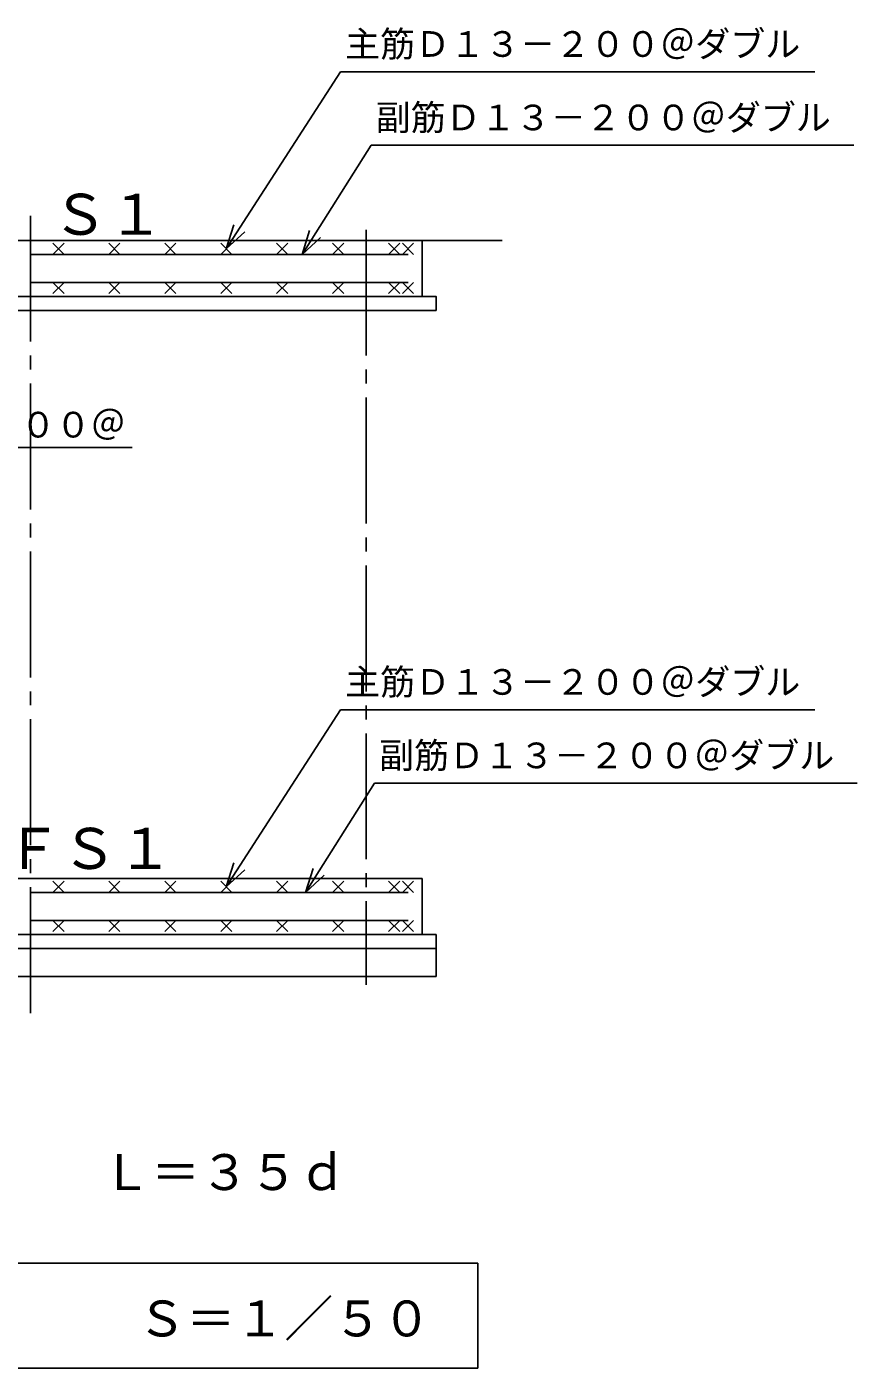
# Model space of a CAD drawing. Units: millimetres, scale not verified. Extents: x -14850 to 14850, y -10500 to 10500.
# Drawn here: x 677 to 3646, y -2324 to 2470 of the extents above; entities that cross this region are included whole.
import ezdxf
from ezdxf.enums import TextEntityAlignment as Align

# ---------------------------------------------------------------- set-up
doc = ezdxf.new("R2010")
doc.units = ezdxf.units.MM
doc.header["$LTSCALE"] = 50
doc.linetypes.add('CHAIN2', pattern=[12, 9, -1, 1, -1])
for name, color, linetype, lineweight in [('0-1_機器', 3, 'Continuous', 25), ('0-2_文字', 5, 'Continuous', 25), ('0-6_製作', 5, 'Continuous', 25)]:
    doc.layers.add(name, color=color, linetype=linetype, lineweight=lineweight)
doc.styles.add('ＭＳ ゴシック', font='')
doc.styles.get('ＭＳ ゴシック').set_extended_font_data('MS Gothic')

msp = doc.modelspace()

# ---------------------------------------------------------------- linework, layer by layer
at = {"layer": '0-1_機器', "color": 2}
for p, q in [((1798.68, 2309.38), (1390.05, 1676.65)), ((1798.68, 2309.38), (3495.01, 2309.38)), ((1907.98, 2046.76), (1661.3, 1656.65)), ((1907.98, 2046.76), (3633.57, 2046.76)), ((1390.05, 1676.65), (1417.65, 1762.32)), ((1390.05, 1676.65), (1456.78, 1737.04)), ((1661.3, 1656.65), (1688.07, 1742.58)), ((-1211.51, 1706.65), (2376.95, 1706.65)), ((1661.3, 1656.65), (1727.45, 1717.68)), ((2090.05, 1706.65), (2090.05, 1506.65)), ((-409.95, 1456.65), (2140.05, 1456.65)), ((1798.68, 29.38), (1390.05, -603.35)), ((1798.68, 29.38), (3495.01, 29.38)), ((1920.25, -233.24), (1673.57, -623.35)), ((1920.25, -233.24), (3645.84, -233.24)), ((1390.05, -603.35), (1417.65, -517.68)), ((-409.95, -573.35), (2090.05, -573.35)), ((1390.05, -603.35), (1456.78, -542.96)), ((1673.57, -623.35), (1700.34, -537.42)), ((1673.57, -623.35), (1739.72, -562.32)), ((2090.05, -573.35), (2090.05, -773.35)), ((-759.95, -773.35), (2140.05, -773.35)), ((2140.05, -773.35), (2140.05, -923.35)), ((-759.95, -823.35), (2140.05, -823.35)), ((-759.95, -923.35), (2140.05, -923.35))]:
    msp.add_line(p, q, dxfattribs=at)
at = {"layer": '0-1_機器', "color": 2, "linetype": 'CHAIN2'}
for p, q in [((690.05, -1054.74), (690.05, 1806.95)), ((1890.05, 1745.04), (1890.05, -953.12))]:
    msp.add_line(p, q, dxfattribs=at)
at = {"layer": '0-1_機器'}
for p, q in [((810.05, 1696.65), (770.05, 1656.65)), ((770.05, 1696.65), (810.05, 1656.65)), ((1010.05, 1696.65), (970.05, 1656.65)), ((970.05, 1696.65), (1010.05, 1656.65)), ((1210.05, 1696.65), (1170.05, 1656.65)), ((1170.05, 1696.65), (1210.05, 1656.65)), ((1410.05, 1696.65), (1370.05, 1656.65)), ((1370.05, 1696.65), (1410.05, 1656.65)), ((1610.05, 1696.65), (1570.06, 1656.65)), ((1570.06, 1696.65), (1610.05, 1656.65)), ((1810.05, 1696.65), (1770.06, 1656.65)), ((1770.06, 1696.65), (1810.05, 1656.65)), ((2010.05, 1696.65), (1970.06, 1656.65)), ((1970.06, 1696.65), (2010.05, 1656.65)), ((2060.05, 1696.65), (2020.06, 1656.65)), ((2020.06, 1696.65), (2060.05, 1656.65)), ((690.05, 1656.65), (2040.05, 1656.65)), ((690.05, 1556.65), (2040.05, 1556.65)), ((810.05, 1556.65), (770.05, 1516.66)), ((770.05, 1556.65), (810.05, 1516.66)), ((1010.05, 1556.65), (970.05, 1516.66)), ((970.05, 1556.65), (1010.05, 1516.66)), ((1210.05, 1556.65), (1170.05, 1516.66)), ((1170.05, 1556.65), (1210.05, 1516.66)), ((1410.05, 1556.65), (1370.05, 1516.66)), ((1370.05, 1556.65), (1410.05, 1516.66)), ((1610.05, 1556.65), (1570.06, 1516.66)), ((1570.06, 1556.65), (1610.05, 1516.66)), ((1810.05, 1556.65), (1770.06, 1516.66)), ((1770.06, 1556.65), (1810.05, 1516.66)), ((2010.05, 1556.65), (1970.06, 1516.66)), ((1970.06, 1556.65), (2010.05, 1516.66)), ((2060.05, 1556.65), (2020.06, 1516.66)), ((2020.06, 1556.65), (2060.05, 1516.66)), ((810.05, -583.35), (770.05, -623.35)), ((770.05, -583.35), (810.05, -623.35)), ((1010.05, -583.35), (970.05, -623.35)), ((970.05, -583.35), (1010.05, -623.35)), ((1210.05, -583.35), (1170.05, -623.35)), ((1170.05, -583.35), (1210.05, -623.35)), ((1410.05, -583.35), (1370.05, -623.35)), ((1370.05, -583.35), (1410.05, -623.35)), ((1610.05, -583.35), (1570.06, -623.35)), ((1570.06, -583.35), (1610.05, -623.35)), ((1810.05, -583.35), (1770.06, -623.35)), ((1770.06, -583.35), (1810.05, -623.35)), ((2010.05, -583.35), (1970.06, -623.35)), ((1970.06, -583.35), (2010.05, -623.35)), ((2060.05, -583.35), (2020.06, -623.35)), ((2020.06, -583.35), (2060.05, -623.35)), ((690.05, -623.35), (2040.05, -623.35)), ((690.05, -723.35), (2040.05, -723.35)), ((810.05, -723.35), (770.05, -763.35)), ((770.05, -723.35), (810.05, -763.35)), ((1010.05, -723.35), (970.05, -763.35)), ((970.05, -723.35), (1010.05, -763.35)), ((1210.05, -723.35), (1170.05, -763.35)), ((1170.05, -723.35), (1210.05, -763.35)), ((1410.05, -723.35), (1370.05, -763.35)), ((1370.05, -723.35), (1410.05, -763.35)), ((1610.05, -723.35), (1570.06, -763.35)), ((1570.06, -723.35), (1610.05, -763.35)), ((1810.05, -723.35), (1770.06, -763.35)), ((1770.06, -723.35), (1810.05, -763.35)), ((2010.05, -723.35), (1970.06, -763.35)), ((1970.06, -723.35), (2010.05, -763.35)), ((2060.05, -723.35), (2020.06, -763.35)), ((2020.06, -723.35), (2060.05, -763.35)), ((-909.95, -1948.78), (2290.06, -1948.78)), ((2290.06, -2323.78), (2290.06, -1948.78)), ((-909.95, -2323.78), (2290.06, -2323.78))]:
    msp.add_line(p, q, dxfattribs=at)
at = {"layer": '0-1_機器', "color": 2}
msp.add_lwpolyline([(-409.95, 1506.65), (2140.05, 1506.65), (2140.05, 1456.65)], dxfattribs=at)
at = {"layer": '0-2_文字', "color": 2}
msp.add_line((-371.38, 966.66), (1053.7, 966.66), dxfattribs=at)

# ---------------------------------------------------------------- texts
at = {"layer": '0-1_機器', "color": 4, "style": 'ＭＳ ゴシック'}
for s, height, p in [('主筋Ｄ１３－２００＠ダブル', 91.79, (1814.76, 2335.43)), ('副筋Ｄ１３－２００＠ダブル', 91.79, (1924.05, 2072.81)), ('Ｓ１', 146.6, (766.62, 1683.04)), ('主筋Ｄ１３－２００＠ダブル', 91.79, (1814.76, 55.43)), ('副筋Ｄ１３－２００＠ダブル', 91.79, (1936.32, -207.19)), ('ＦＳ１', 146.6, (600.05, -583.35)), ('Ｓ＝１／５０', 128.4, (1071.83, -2248.86))]:
    msp.add_text(s, height=height, dxfattribs=at).set_placement(p, align=Align.BOTTOM_LEFT)
at = {"layer": '0-2_文字', "color": 4, "style": 'ＭＳ ゴシック'}
msp.add_text('帯筋\u3000Ｄ１０－１００＠', height=91.79, dxfattribs=at).set_placement((-346.91, 974.91), align=Align.BOTTOM_LEFT)
at = {"layer": '0-6_製作', "color": 4, "style": 'ＭＳ ゴシック'}
msp.add_text('Ｌ＝３５ｄ', height=128.4, dxfattribs=at).set_placement((946.48, -1725.7), align=Align.BOTTOM_LEFT)

doc.saveas('drawing.dxf')
